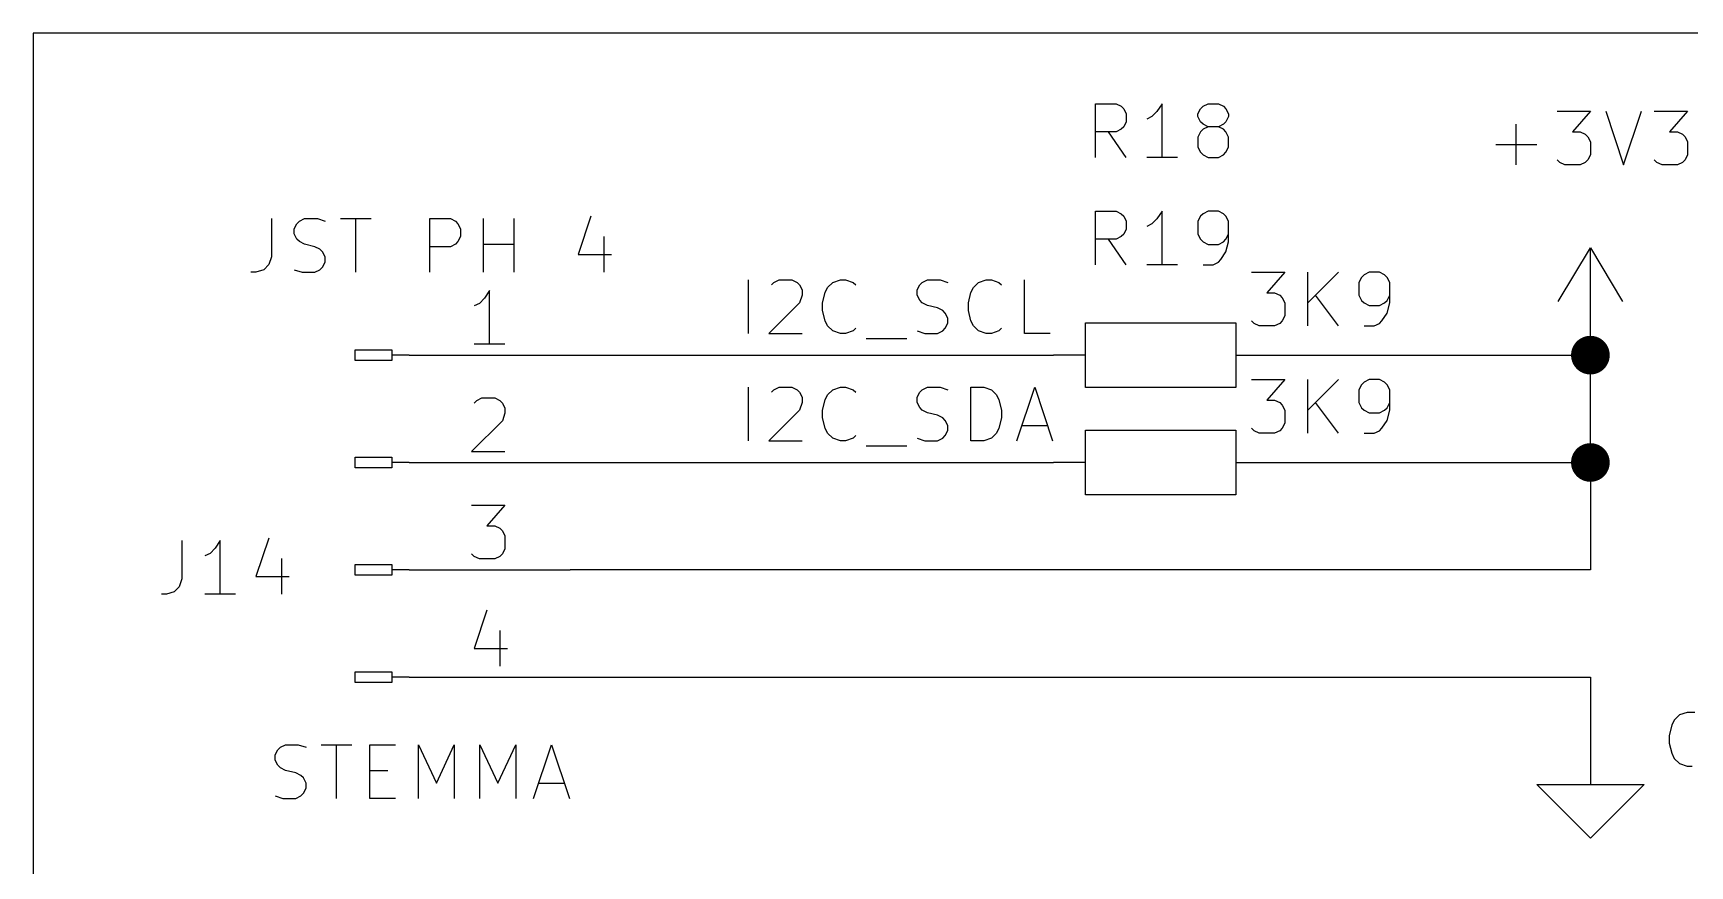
# Model space of a CAD drawing. Extents: x 0.4 to 11.3, y -7.9 to -0.4.
# Drawn here: x 3.75 to 5.293, y -3.326 to -2.55 of the extents above; entities that cross this region are included whole.
import ezdxf

# ---------------------------------------------------------------- set-up
doc = ezdxf.new("R2010")
doc.units = 0
doc.header["$MEASUREMENT"] = 0
for name, color, linetype in [('BLUE3', 171, 'CONTINUOUS'), ('CYAN2', 4, 'CONTINUOUS'), ('GRAY1', 251, 'CONTINUOUS'), ('GREEN3', 91, 'CONTINUOUS'), ('RED2', 1, 'CONTINUOUS'), ('RED3', 11, 'CONTINUOUS')]:
    doc.layers.add(name, color=color, linetype=linetype)

msp = doc.modelspace()

# ---------------------------------------------------------------- linework, layer by layer
at = {"layer": 'BLUE3', "linetype": 'CONTINUOUS'}
for p, q in [((3.75, -2.55), (3.75, -4.25)), ((5.85, -2.55), (3.75, -2.55)), ((3.9755, -3.2225), (3.9779, -3.2177)), ((3.9755, -3.2272), (3.9755, -3.2225)), ((3.9779, -3.2177), (3.9802, -3.2153)), ((3.9802, -3.2153), (3.985, -3.213)), ((3.985, -3.213), (3.9969, -3.213)), ((3.9969, -3.213), (4.0041, -3.2153)), ((4.0183, -3.213), (4.0469, -3.213)), ((4.0326, -3.263), (4.0326, -3.213)), ((4.0636, -3.263), (4.0636, -3.213)), ((4.0636, -3.213), (4.0874, -3.213)), ((4.1088, -3.263), (4.1088, -3.213)), ((4.1088, -3.213), (4.1255, -3.2487)), ((4.1255, -3.2487), (4.1421, -3.213)), ((4.1421, -3.213), (4.1421, -3.263)), ((4.1659, -3.263), (4.1659, -3.213)), ((4.1659, -3.213), (4.1826, -3.2487)), ((4.1826, -3.2487), (4.1993, -3.213)), ((4.1993, -3.213), (4.1993, -3.263)), ((4.2159, -3.263), (4.2326, -3.213)), ((4.2326, -3.213), (4.2493, -3.263)), ((3.9779, -3.232), (3.9755, -3.2272)), ((3.9802, -3.2344), (3.9779, -3.232)), ((3.985, -3.2368), (3.9802, -3.2344)), ((3.9945, -3.2392), (3.985, -3.2368)), ((3.9993, -3.2415), (3.9945, -3.2392)), ((4.0636, -3.2368), (4.0802, -3.2368)), ((4.0017, -3.2439), (3.9993, -3.2415)), ((4.0041, -3.2487), (4.0017, -3.2439)), ((4.0017, -3.2582), (4.0041, -3.2534)), ((4.0041, -3.2534), (4.0041, -3.2487)), ((4.2207, -3.2487), (4.2445, -3.2487)), ((3.9755, -3.2606), (3.9826, -3.263)), ((3.9826, -3.263), (3.9945, -3.263)), ((3.9945, -3.263), (3.9993, -3.2606)), ((3.9993, -3.2606), (4.0017, -3.2582)), ((4.0874, -3.263), (4.0636, -3.263))]:
    msp.add_line(p, q, dxfattribs=at)
at = {"layer": 'CYAN2', "linetype": 'CONTINUOUS'}
for p, q in [((4.7393, -2.6658), (4.7393, -2.6158)), ((4.7393, -2.6158), (4.7583, -2.6158)), ((4.7393, -2.6658), (4.7393, -2.6158)), ((4.7393, -2.6158), (4.7583, -2.6158)), ((4.7583, -2.6158), (4.7631, -2.6182)), ((4.7583, -2.6158), (4.7631, -2.6182)), ((4.7631, -2.6182), (4.7655, -2.6206)), ((4.7631, -2.6182), (4.7655, -2.6206)), ((4.7655, -2.6206), (4.7679, -2.6253)), ((4.7655, -2.6206), (4.7679, -2.6253)), ((4.8012, -2.6158), (4.7964, -2.6229)), ((4.8012, -2.6158), (4.7964, -2.6229)), ((4.8012, -2.6658), (4.8012, -2.6158)), ((4.8012, -2.6658), (4.8012, -2.6158)), ((4.8345, -2.6253), (4.8369, -2.6206)), ((4.8345, -2.6253), (4.8369, -2.6206)), ((4.8369, -2.6206), (4.8393, -2.6182)), ((4.8369, -2.6206), (4.8393, -2.6182)), ((4.8393, -2.6182), (4.844, -2.6158)), ((4.8393, -2.6182), (4.844, -2.6158)), ((4.844, -2.6158), (4.8536, -2.6158)), ((4.844, -2.6158), (4.8536, -2.6158)), ((4.8536, -2.6158), (4.8583, -2.6182)), ((4.8536, -2.6158), (4.8583, -2.6182)), ((4.8583, -2.6182), (4.8607, -2.6206)), ((4.8583, -2.6182), (4.8607, -2.6206)), ((4.8607, -2.6206), (4.8631, -2.6253)), ((4.8607, -2.6206), (4.8631, -2.6253)), ((4.7655, -2.6372), (4.7631, -2.6396)), ((4.7655, -2.6372), (4.7631, -2.6396)), ((4.7679, -2.6325), (4.7655, -2.6372)), ((4.7679, -2.6325), (4.7655, -2.6372)), ((4.7679, -2.6253), (4.7679, -2.6325)), ((4.7679, -2.6253), (4.7679, -2.6325)), ((4.7917, -2.6277), (4.7869, -2.6301)), ((4.7917, -2.6277), (4.7869, -2.6301)), ((4.7964, -2.6229), (4.7917, -2.6277)), ((4.7964, -2.6229), (4.7917, -2.6277)), ((4.8345, -2.6277), (4.8345, -2.6253)), ((4.8345, -2.6277), (4.8345, -2.6253)), ((4.8369, -2.6325), (4.8345, -2.6277)), ((4.8369, -2.6325), (4.8345, -2.6277)), ((4.8393, -2.6349), (4.8369, -2.6325)), ((4.8393, -2.6349), (4.8369, -2.6325)), ((4.844, -2.6372), (4.8393, -2.6349)), ((4.844, -2.6372), (4.8393, -2.6349)), ((4.844, -2.6372), (4.8393, -2.6396)), ((4.844, -2.6372), (4.8393, -2.6396)), ((4.8536, -2.6372), (4.844, -2.6372)), ((4.8536, -2.6372), (4.844, -2.6372)), ((4.8583, -2.6349), (4.8536, -2.6372)), ((4.8583, -2.6349), (4.8536, -2.6372)), ((4.8583, -2.6396), (4.8536, -2.6372)), ((4.8583, -2.6396), (4.8536, -2.6372)), ((4.8607, -2.6325), (4.8583, -2.6349)), ((4.8607, -2.6325), (4.8583, -2.6349)), ((4.8631, -2.6277), (4.8607, -2.6325)), ((4.8631, -2.6277), (4.8607, -2.6325)), ((4.8631, -2.6253), (4.8631, -2.6277)), ((4.8631, -2.6253), (4.8631, -2.6277)), ((5.1309, -2.6728), (5.1309, -2.6347)), ((5.169, -2.6228), (5.2, -2.6228)), ((5.2, -2.6228), (5.1833, -2.6419)), ((5.2143, -2.6228), (5.2309, -2.6728)), ((5.2309, -2.6728), (5.2476, -2.6228)), ((5.2595, -2.6228), (5.2905, -2.6228)), ((5.2905, -2.6228), (5.2738, -2.6419)), ((4.7583, -2.642), (4.7393, -2.642)), ((4.7583, -2.642), (4.7393, -2.642)), ((4.7679, -2.6658), (4.7512, -2.642)), ((4.7679, -2.6658), (4.7512, -2.642)), ((4.7631, -2.6396), (4.7583, -2.642)), ((4.7631, -2.6396), (4.7583, -2.642)), ((4.8369, -2.642), (4.8345, -2.6468)), ((4.8369, -2.642), (4.8345, -2.6468)), ((4.8345, -2.6468), (4.8345, -2.6563)), ((4.8345, -2.6468), (4.8345, -2.6563)), ((4.8393, -2.6396), (4.8369, -2.642)), ((4.8393, -2.6396), (4.8369, -2.642)), ((4.8607, -2.642), (4.8583, -2.6396)), ((4.8607, -2.642), (4.8583, -2.6396)), ((4.8631, -2.6468), (4.8607, -2.642)), ((4.8631, -2.6468), (4.8607, -2.642)), ((4.8631, -2.6563), (4.8631, -2.6468)), ((4.8631, -2.6563), (4.8631, -2.6468)), ((5.1833, -2.6419), (5.1905, -2.6419)), ((5.1905, -2.6419), (5.1952, -2.6442)), ((5.1952, -2.6442), (5.1976, -2.6466)), ((5.1976, -2.6466), (5.2, -2.6514)), ((5.2, -2.6514), (5.2, -2.6633)), ((5.2738, -2.6419), (5.281, -2.6419)), ((5.281, -2.6419), (5.2857, -2.6442)), ((5.2857, -2.6442), (5.2881, -2.6466)), ((5.2881, -2.6466), (5.2905, -2.6514)), ((5.2905, -2.6514), (5.2905, -2.6633)), ((4.8155, -2.6658), (4.7869, -2.6658)), ((4.8155, -2.6658), (4.7869, -2.6658)), ((4.8345, -2.6563), (4.8369, -2.661)), ((4.8345, -2.6563), (4.8369, -2.661)), ((4.8369, -2.661), (4.8393, -2.6634)), ((4.8369, -2.661), (4.8393, -2.6634)), ((4.8393, -2.6634), (4.844, -2.6658)), ((4.8393, -2.6634), (4.844, -2.6658)), ((4.844, -2.6658), (4.8536, -2.6658)), ((4.844, -2.6658), (4.8536, -2.6658)), ((4.8536, -2.6658), (4.8583, -2.6634)), ((4.8536, -2.6658), (4.8583, -2.6634)), ((4.8583, -2.6634), (4.8607, -2.661)), ((4.8583, -2.6634), (4.8607, -2.661)), ((4.8607, -2.661), (4.8631, -2.6563)), ((4.8607, -2.661), (4.8631, -2.6563)), ((5.1119, -2.6538), (5.15, -2.6538)), ((5.1714, -2.6704), (5.169, -2.668)), ((5.1976, -2.668), (5.1952, -2.6704)), ((5.2, -2.6633), (5.1976, -2.668)), ((5.2619, -2.6704), (5.2595, -2.668)), ((5.2881, -2.668), (5.2857, -2.6704)), ((5.2905, -2.6633), (5.2881, -2.668)), ((5.1762, -2.6728), (5.1714, -2.6704)), ((5.1905, -2.6728), (5.1762, -2.6728)), ((5.1952, -2.6704), (5.1905, -2.6728)), ((5.2667, -2.6728), (5.2619, -2.6704)), ((5.281, -2.6728), (5.2667, -2.6728)), ((5.2857, -2.6704), (5.281, -2.6728)), ((3.9718, -2.7228), (3.9718, -2.7585)), ((3.9932, -2.7323), (3.9956, -2.7276)), ((3.9956, -2.7276), (3.998, -2.7252)), ((3.998, -2.7252), (4.0028, -2.7228)), ((4.0028, -2.7228), (4.0147, -2.7228)), ((4.0147, -2.7228), (4.0218, -2.7252)), ((4.0361, -2.7228), (4.0647, -2.7228)), ((4.0504, -2.7728), (4.0504, -2.7228)), ((4.1194, -2.7728), (4.1194, -2.7228)), ((4.1194, -2.7228), (4.1385, -2.7228)), ((4.1385, -2.7228), (4.1432, -2.7252)), ((4.1432, -2.7252), (4.1456, -2.7276)), ((4.1456, -2.7276), (4.148, -2.7323)), ((4.1694, -2.7728), (4.1694, -2.7228)), ((4.198, -2.7728), (4.198, -2.7228)), ((4.2694, -2.7204), (4.2575, -2.7561)), ((4.7393, -2.7658), (4.7393, -2.7158)), ((4.7393, -2.7158), (4.7583, -2.7158)), ((4.7393, -2.7658), (4.7393, -2.7158)), ((4.7393, -2.7158), (4.7583, -2.7158)), ((4.7583, -2.7158), (4.7631, -2.7182)), ((4.7583, -2.7158), (4.7631, -2.7182)), ((4.7631, -2.7182), (4.7655, -2.7206)), ((4.7631, -2.7182), (4.7655, -2.7206)), ((4.7655, -2.7206), (4.7679, -2.7253)), ((4.7655, -2.7206), (4.7679, -2.7253)), ((4.7679, -2.7253), (4.7679, -2.7325)), ((4.7679, -2.7253), (4.7679, -2.7325)), ((4.7917, -2.7277), (4.7869, -2.7301)), ((4.7917, -2.7277), (4.7869, -2.7301)), ((4.7964, -2.7229), (4.7917, -2.7277)), ((4.7964, -2.7229), (4.7917, -2.7277)), ((4.8012, -2.7158), (4.7964, -2.7229)), ((4.8012, -2.7158), (4.7964, -2.7229)), ((4.8012, -2.7658), (4.8012, -2.7158)), ((4.8012, -2.7658), (4.8012, -2.7158)), ((4.8369, -2.7206), (4.8345, -2.7253)), ((4.8369, -2.7206), (4.8345, -2.7253)), ((4.8345, -2.7253), (4.8345, -2.7372)), ((4.8345, -2.7253), (4.8345, -2.7372)), ((4.8393, -2.7182), (4.8369, -2.7206)), ((4.8393, -2.7182), (4.8369, -2.7206)), ((4.844, -2.7158), (4.8393, -2.7182)), ((4.844, -2.7158), (4.8393, -2.7182)), ((4.8536, -2.7158), (4.844, -2.7158)), ((4.8536, -2.7158), (4.844, -2.7158)), ((4.8583, -2.7182), (4.8536, -2.7158)), ((4.8583, -2.7182), (4.8536, -2.7158)), ((4.8607, -2.7206), (4.8583, -2.7182)), ((4.8607, -2.7206), (4.8583, -2.7182)), ((4.8631, -2.7253), (4.8607, -2.7206)), ((4.8631, -2.7253), (4.8607, -2.7206)), ((4.8631, -2.7444), (4.8631, -2.7253)), ((4.8631, -2.7444), (4.8631, -2.7253)), ((3.9932, -2.7371), (3.9932, -2.7323)), ((3.9956, -2.7419), (3.9932, -2.7371)), ((3.998, -2.7442), (3.9956, -2.7419)), ((4.0028, -2.7466), (3.998, -2.7442)), ((4.1456, -2.7442), (4.1432, -2.7466)), ((4.148, -2.7395), (4.1456, -2.7442)), ((4.148, -2.7323), (4.148, -2.7395)), ((4.2813, -2.7395), (4.2813, -2.7728)), ((4.7583, -2.742), (4.7393, -2.742)), ((4.7583, -2.742), (4.7393, -2.742)), ((4.7679, -2.7658), (4.7512, -2.742)), ((4.7679, -2.7658), (4.7512, -2.742)), ((4.7631, -2.7396), (4.7583, -2.742)), ((4.7631, -2.7396), (4.7583, -2.742)), ((4.7655, -2.7372), (4.7631, -2.7396)), ((4.7655, -2.7372), (4.7631, -2.7396)), ((4.7679, -2.7325), (4.7655, -2.7372)), ((4.7679, -2.7325), (4.7655, -2.7372)), ((4.8345, -2.7372), (4.8369, -2.742)), ((4.8345, -2.7372), (4.8369, -2.742)), ((4.8369, -2.742), (4.8393, -2.7444)), ((4.8369, -2.742), (4.8393, -2.7444)), ((4.8393, -2.7444), (4.844, -2.7468)), ((4.8393, -2.7444), (4.844, -2.7468)), ((4.8536, -2.7468), (4.8583, -2.7444)), ((4.8536, -2.7468), (4.8583, -2.7444)), ((4.8583, -2.7444), (4.8607, -2.742)), ((4.8583, -2.7444), (4.8607, -2.742)), ((4.8607, -2.742), (4.8631, -2.7372)), ((4.8607, -2.742), (4.8631, -2.7372)), ((4.8607, -2.7539), (4.8631, -2.7444)), ((4.8607, -2.7539), (4.8631, -2.7444)), ((3.9718, -2.7585), (3.9694, -2.7657)), ((4.0123, -2.749), (4.0028, -2.7466)), ((4.0171, -2.7514), (4.0123, -2.749)), ((4.0194, -2.7538), (4.0171, -2.7514)), ((4.0218, -2.7585), (4.0194, -2.7538)), ((4.0218, -2.7633), (4.0218, -2.7585)), ((4.1385, -2.749), (4.1194, -2.749)), ((4.1432, -2.7466), (4.1385, -2.749)), ((4.1694, -2.7466), (4.198, -2.7466)), ((4.2575, -2.7561), (4.2885, -2.7561)), ((4.844, -2.7468), (4.8536, -2.7468)), ((4.844, -2.7468), (4.8536, -2.7468)), ((4.8536, -2.7634), (4.8559, -2.761)), ((4.8536, -2.7634), (4.8559, -2.761)), ((4.8559, -2.761), (4.8607, -2.7539)), ((4.8559, -2.761), (4.8607, -2.7539)), ((3.9575, -2.7728), (3.9528, -2.7728)), ((3.9647, -2.7704), (3.9575, -2.7728)), ((3.9694, -2.7657), (3.9647, -2.7704)), ((3.9932, -2.7704), (4.0004, -2.7728)), ((4.0004, -2.7728), (4.0123, -2.7728)), ((4.0123, -2.7728), (4.0171, -2.7704)), ((4.0171, -2.7704), (4.0194, -2.768)), ((4.0194, -2.768), (4.0218, -2.7633)), ((4.8155, -2.7658), (4.7869, -2.7658)), ((4.8155, -2.7658), (4.7869, -2.7658)), ((4.8393, -2.7658), (4.8488, -2.7658)), ((4.8393, -2.7658), (4.8488, -2.7658)), ((4.8488, -2.7658), (4.8536, -2.7634)), ((4.8488, -2.7658), (4.8536, -2.7634)), ((4.8845, -2.7728), (4.9155, -2.7728)), ((4.8845, -2.7728), (4.9155, -2.7728)), ((4.9155, -2.7728), (4.8988, -2.7919)), ((4.9155, -2.7728), (4.8988, -2.7919)), ((4.9369, -2.8228), (4.9369, -2.7728)), ((4.9655, -2.7728), (4.9369, -2.8014)), ((4.9369, -2.8228), (4.9369, -2.7728)), ((4.9655, -2.7728), (4.9369, -2.8014)), ((4.9893, -2.7752), (4.9869, -2.7776)), ((4.9893, -2.7752), (4.9869, -2.7776)), ((4.994, -2.7728), (4.9893, -2.7752)), ((4.994, -2.7728), (4.9893, -2.7752)), ((5.0036, -2.7728), (4.994, -2.7728)), ((5.0036, -2.7728), (4.994, -2.7728)), ((5.0083, -2.7752), (5.0036, -2.7728)), ((5.0083, -2.7752), (5.0036, -2.7728)), ((5.0107, -2.7776), (5.0083, -2.7752)), ((5.0107, -2.7776), (5.0083, -2.7752)), ((4.8988, -2.7919), (4.906, -2.7919)), ((4.8988, -2.7919), (4.906, -2.7919)), ((4.906, -2.7919), (4.9107, -2.7942)), ((4.906, -2.7919), (4.9107, -2.7942)), ((4.9869, -2.7776), (4.9845, -2.7823)), ((4.9869, -2.7776), (4.9845, -2.7823)), ((4.9845, -2.7823), (4.9845, -2.7942)), ((4.9845, -2.7823), (4.9845, -2.7942)), ((5.0131, -2.7823), (5.0107, -2.7776)), ((5.0131, -2.7823), (5.0107, -2.7776)), ((5.0131, -2.8014), (5.0131, -2.7823)), ((5.0131, -2.8014), (5.0131, -2.7823)), ((4.9107, -2.7942), (4.9131, -2.7966)), ((4.9107, -2.7942), (4.9131, -2.7966)), ((4.9131, -2.7966), (4.9155, -2.8014)), ((4.9131, -2.7966), (4.9155, -2.8014)), ((4.9155, -2.8014), (4.9155, -2.8133)), ((4.9155, -2.8014), (4.9155, -2.8133)), ((4.9655, -2.8228), (4.944, -2.7942)), ((4.9655, -2.8228), (4.944, -2.7942)), ((4.9845, -2.7942), (4.9869, -2.799)), ((4.9845, -2.7942), (4.9869, -2.799)), ((4.9869, -2.799), (4.9893, -2.8014)), ((4.9869, -2.799), (4.9893, -2.8014)), ((4.9893, -2.8014), (4.994, -2.8038)), ((4.9893, -2.8014), (4.994, -2.8038)), ((4.994, -2.8038), (5.0036, -2.8038)), ((4.994, -2.8038), (5.0036, -2.8038)), ((5.0036, -2.8038), (5.0083, -2.8014)), ((5.0036, -2.8038), (5.0083, -2.8014)), ((5.0083, -2.8014), (5.0107, -2.799)), ((5.0083, -2.8014), (5.0107, -2.799)), ((5.0107, -2.799), (5.0131, -2.7942)), ((5.0107, -2.799), (5.0131, -2.7942)), ((5.0107, -2.8109), (5.0131, -2.8014)), ((5.0107, -2.8109), (5.0131, -2.8014)), ((4.8869, -2.8204), (4.8845, -2.818)), ((4.8869, -2.8204), (4.8845, -2.818)), ((4.8917, -2.8228), (4.8869, -2.8204)), ((4.8917, -2.8228), (4.8869, -2.8204)), ((4.906, -2.8228), (4.8917, -2.8228)), ((4.906, -2.8228), (4.8917, -2.8228)), ((4.9107, -2.8204), (4.906, -2.8228)), ((4.9107, -2.8204), (4.906, -2.8228)), ((4.9131, -2.818), (4.9107, -2.8204)), ((4.9131, -2.818), (4.9107, -2.8204)), ((4.9155, -2.8133), (4.9131, -2.818)), ((4.9155, -2.8133), (4.9131, -2.818)), ((4.9893, -2.8228), (4.9988, -2.8228)), ((4.9893, -2.8228), (4.9988, -2.8228)), ((4.9988, -2.8228), (5.0036, -2.8204)), ((4.9988, -2.8228), (5.0036, -2.8204)), ((5.0036, -2.8204), (5.0059, -2.818)), ((5.0036, -2.8204), (5.0059, -2.818)), ((5.0059, -2.818), (5.0107, -2.8109)), ((5.0059, -2.818), (5.0107, -2.8109)), ((4.8845, -2.8728), (4.9155, -2.8728)), ((4.8845, -2.8728), (4.9155, -2.8728)), ((4.9155, -2.8728), (4.8988, -2.8919)), ((4.9155, -2.8728), (4.8988, -2.8919)), ((4.9369, -2.9228), (4.9369, -2.8728)), ((4.9655, -2.8728), (4.9369, -2.9014)), ((4.9369, -2.9228), (4.9369, -2.8728)), ((4.9655, -2.8728), (4.9369, -2.9014)), ((4.9869, -2.8776), (4.9845, -2.8823)), ((4.9869, -2.8776), (4.9845, -2.8823)), ((4.9845, -2.8823), (4.9845, -2.8942)), ((4.9845, -2.8823), (4.9845, -2.8942)), ((4.9893, -2.8752), (4.9869, -2.8776)), ((4.9893, -2.8752), (4.9869, -2.8776)), ((4.994, -2.8728), (4.9893, -2.8752)), ((4.994, -2.8728), (4.9893, -2.8752)), ((5.0036, -2.8728), (4.994, -2.8728)), ((5.0036, -2.8728), (4.994, -2.8728)), ((5.0083, -2.8752), (5.0036, -2.8728)), ((5.0083, -2.8752), (5.0036, -2.8728)), ((5.0107, -2.8776), (5.0083, -2.8752)), ((5.0107, -2.8776), (5.0083, -2.8752)), ((5.0131, -2.8823), (5.0107, -2.8776)), ((5.0131, -2.8823), (5.0107, -2.8776)), ((5.0131, -2.9014), (5.0131, -2.8823)), ((5.0131, -2.9014), (5.0131, -2.8823)), ((4.8988, -2.8919), (4.906, -2.8919)), ((4.8988, -2.8919), (4.906, -2.8919)), ((4.906, -2.8919), (4.9107, -2.8942)), ((4.906, -2.8919), (4.9107, -2.8942)), ((4.9107, -2.8942), (4.9131, -2.8966)), ((4.9107, -2.8942), (4.9131, -2.8966)), ((4.9131, -2.8966), (4.9155, -2.9014)), ((4.9131, -2.8966), (4.9155, -2.9014)), ((4.9655, -2.9228), (4.944, -2.8942)), ((4.9655, -2.9228), (4.944, -2.8942)), ((4.9845, -2.8942), (4.9869, -2.899)), ((4.9845, -2.8942), (4.9869, -2.899)), ((4.9869, -2.899), (4.9893, -2.9014)), ((4.9869, -2.899), (4.9893, -2.9014)), ((5.0083, -2.9014), (5.0107, -2.899)), ((5.0083, -2.9014), (5.0107, -2.899)), ((5.0107, -2.899), (5.0131, -2.8942)), ((5.0107, -2.899), (5.0131, -2.8942)), ((4.9155, -2.9133), (4.9131, -2.918)), ((4.9155, -2.9133), (4.9131, -2.918)), ((4.9155, -2.9014), (4.9155, -2.9133)), ((4.9155, -2.9014), (4.9155, -2.9133)), ((4.9893, -2.9014), (4.994, -2.9038)), ((4.9893, -2.9014), (4.994, -2.9038)), ((4.994, -2.9038), (5.0036, -2.9038)), ((4.994, -2.9038), (5.0036, -2.9038)), ((5.0036, -2.9038), (5.0083, -2.9014)), ((5.0036, -2.9038), (5.0083, -2.9014)), ((5.0059, -2.918), (5.0107, -2.9109)), ((5.0059, -2.918), (5.0107, -2.9109)), ((5.0107, -2.9109), (5.0131, -2.9014)), ((5.0107, -2.9109), (5.0131, -2.9014)), ((4.8869, -2.9204), (4.8845, -2.918)), ((4.8869, -2.9204), (4.8845, -2.918)), ((4.8917, -2.9228), (4.8869, -2.9204)), ((4.8917, -2.9228), (4.8869, -2.9204)), ((4.906, -2.9228), (4.8917, -2.9228)), ((4.906, -2.9228), (4.8917, -2.9228)), ((4.9107, -2.9204), (4.906, -2.9228)), ((4.9107, -2.9204), (4.906, -2.9228)), ((4.9131, -2.918), (4.9107, -2.9204)), ((4.9131, -2.918), (4.9107, -2.9204)), ((4.9893, -2.9228), (4.9988, -2.9228)), ((4.9893, -2.9228), (4.9988, -2.9228)), ((4.9988, -2.9228), (5.0036, -2.9204)), ((4.9988, -2.9228), (5.0036, -2.9204)), ((5.0036, -2.9204), (5.0059, -2.918)), ((5.0036, -2.9204), (5.0059, -2.918)), ((3.8885, -3.0228), (3.8885, -3.0585)), ((3.9242, -3.0228), (3.9194, -3.0299)), ((3.9242, -3.0728), (3.9242, -3.0228)), ((3.9694, -3.0204), (3.9575, -3.0561)), ((3.9147, -3.0347), (3.9099, -3.0371)), ((3.9194, -3.0299), (3.9147, -3.0347)), ((3.9813, -3.0395), (3.9813, -3.0728)), ((3.8861, -3.0657), (3.8813, -3.0704)), ((3.8885, -3.0585), (3.8861, -3.0657)), ((3.9575, -3.0561), (3.9885, -3.0561)), ((3.8742, -3.0728), (3.8694, -3.0728)), ((3.8813, -3.0704), (3.8742, -3.0728)), ((3.9385, -3.0728), (3.9099, -3.0728)), ((5.2781, -3.1899), (5.2757, -3.1947)), ((5.2829, -3.1852), (5.2781, -3.1899)), ((5.29, -3.1828), (5.2829, -3.1852)), ((5.2971, -3.1828), (5.29, -3.1828)), ((5.2757, -3.1947), (5.2733, -3.2042)), ((5.2733, -3.2042), (5.2733, -3.2114)), ((5.2733, -3.2114), (5.2757, -3.2209)), ((5.2757, -3.2209), (5.2781, -3.2257)), ((5.2781, -3.2257), (5.2829, -3.2304)), ((5.2829, -3.2304), (5.29, -3.2328)), ((5.29, -3.2328), (5.2948, -3.2328))]:
    msp.add_line(p, q, dxfattribs=at)
at = {"layer": 'GRAY1', "linetype": 'CONTINUOUS'}
for p, q in [((4.416, -2.8298), (4.416, -2.7798)), ((4.4374, -2.7846), (4.4398, -2.7822)), ((4.4398, -2.7822), (4.4446, -2.7798)), ((4.4446, -2.7798), (4.4565, -2.7798)), ((4.4565, -2.7798), (4.4613, -2.7822)), ((4.4613, -2.7822), (4.4636, -2.7846)), ((4.4636, -2.7846), (4.466, -2.7893)), ((4.466, -2.7893), (4.466, -2.7941)), ((4.4851, -2.8012), (4.4874, -2.7917)), ((4.4874, -2.7917), (4.4898, -2.7869)), ((4.4898, -2.7869), (4.4946, -2.7822)), ((4.4946, -2.7822), (4.5017, -2.7798)), ((4.5017, -2.7798), (4.5065, -2.7798)), ((4.5065, -2.7798), (4.5136, -2.7822)), ((4.5136, -2.7822), (4.516, -2.7846)), ((4.5732, -2.7893), (4.5755, -2.7846)), ((4.5732, -2.7941), (4.5732, -2.7893)), ((4.5755, -2.7846), (4.5779, -2.7822)), ((4.5779, -2.7822), (4.5827, -2.7798)), ((4.5827, -2.7798), (4.5946, -2.7798)), ((4.5946, -2.7798), (4.6017, -2.7822)), ((4.6208, -2.8012), (4.6232, -2.7917)), ((4.6232, -2.7917), (4.6255, -2.7869)), ((4.6255, -2.7869), (4.6303, -2.7822)), ((4.6303, -2.7822), (4.6374, -2.7798)), ((4.6374, -2.7798), (4.6422, -2.7798)), ((4.6422, -2.7798), (4.6493, -2.7822)), ((4.6493, -2.7822), (4.6517, -2.7846)), ((4.6732, -2.8298), (4.6732, -2.7798)), ((4.4636, -2.8012), (4.4351, -2.8298)), ((4.466, -2.7941), (4.4636, -2.8012)), ((4.4851, -2.8084), (4.4851, -2.8012)), ((4.5755, -2.7988), (4.5732, -2.7941)), ((4.5779, -2.8012), (4.5755, -2.7988)), ((4.5827, -2.8036), (4.5779, -2.8012)), ((4.5922, -2.806), (4.5827, -2.8036)), ((4.597, -2.8084), (4.5922, -2.806)), ((4.6208, -2.8084), (4.6208, -2.8012)), ((4.4874, -2.8179), (4.4851, -2.8084)), ((4.4898, -2.8227), (4.4874, -2.8179)), ((4.4946, -2.8274), (4.4898, -2.8227)), ((4.5993, -2.8108), (4.597, -2.8084)), ((4.6017, -2.8155), (4.5993, -2.8108)), ((4.5993, -2.825), (4.6017, -2.8203)), ((4.6017, -2.8203), (4.6017, -2.8155)), ((4.6232, -2.8179), (4.6208, -2.8084)), ((4.6255, -2.8227), (4.6232, -2.8179)), ((4.6303, -2.8274), (4.6255, -2.8227)), ((4.4351, -2.8298), (4.466, -2.8298)), ((4.5017, -2.8298), (4.4946, -2.8274)), ((4.5065, -2.8298), (4.5017, -2.8298)), ((4.5136, -2.8274), (4.5065, -2.8298)), ((4.516, -2.825), (4.5136, -2.8274)), ((4.5255, -2.8346), (4.5636, -2.8346)), ((4.5732, -2.8274), (4.5803, -2.8298)), ((4.5803, -2.8298), (4.5922, -2.8298)), ((4.5922, -2.8298), (4.597, -2.8274)), ((4.597, -2.8274), (4.5993, -2.825)), ((4.6374, -2.8298), (4.6303, -2.8274)), ((4.6422, -2.8298), (4.6374, -2.8298)), ((4.6493, -2.8274), (4.6422, -2.8298)), ((4.6517, -2.825), (4.6493, -2.8274)), ((4.697, -2.8298), (4.6732, -2.8298)), ((4.416, -2.9298), (4.416, -2.8798)), ((4.4374, -2.8846), (4.4398, -2.8822)), ((4.4398, -2.8822), (4.4446, -2.8798)), ((4.4446, -2.8798), (4.4565, -2.8798)), ((4.4565, -2.8798), (4.4613, -2.8822)), ((4.4613, -2.8822), (4.4636, -2.8846)), ((4.4636, -2.8846), (4.466, -2.8893)), ((4.4898, -2.8869), (4.4946, -2.8822)), ((4.4946, -2.8822), (4.5017, -2.8798)), ((4.5017, -2.8798), (4.5065, -2.8798)), ((4.5065, -2.8798), (4.5136, -2.8822)), ((4.5136, -2.8822), (4.516, -2.8846)), ((4.5732, -2.8893), (4.5755, -2.8846)), ((4.5755, -2.8846), (4.5779, -2.8822)), ((4.5779, -2.8822), (4.5827, -2.8798)), ((4.5827, -2.8798), (4.5946, -2.8798)), ((4.5946, -2.8798), (4.6017, -2.8822)), ((4.6232, -2.9298), (4.6232, -2.8798)), ((4.6232, -2.8798), (4.6351, -2.8798)), ((4.6351, -2.8798), (4.6422, -2.8822)), ((4.6422, -2.8822), (4.647, -2.8869)), ((4.666, -2.9298), (4.6827, -2.8798)), ((4.6827, -2.8798), (4.6993, -2.9298)), ((4.466, -2.8941), (4.4636, -2.9012)), ((4.466, -2.8893), (4.466, -2.8941)), ((4.4851, -2.9012), (4.4874, -2.8917)), ((4.4874, -2.8917), (4.4898, -2.8869)), ((4.5732, -2.8941), (4.5732, -2.8893)), ((4.5755, -2.8988), (4.5732, -2.8941)), ((4.5779, -2.9012), (4.5755, -2.8988)), ((4.647, -2.8869), (4.6493, -2.8917)), ((4.6493, -2.8917), (4.6517, -2.9012)), ((4.4636, -2.9012), (4.4351, -2.9298)), ((4.4851, -2.9084), (4.4851, -2.9012)), ((4.4874, -2.9179), (4.4851, -2.9084)), ((4.5827, -2.9036), (4.5779, -2.9012)), ((4.5922, -2.906), (4.5827, -2.9036)), ((4.597, -2.9084), (4.5922, -2.906)), ((4.5993, -2.9108), (4.597, -2.9084)), ((4.6017, -2.9155), (4.5993, -2.9108)), ((4.6017, -2.9203), (4.6017, -2.9155)), ((4.6517, -2.9084), (4.6493, -2.9179)), ((4.6517, -2.9012), (4.6517, -2.9084)), ((4.6708, -2.9155), (4.6946, -2.9155)), ((4.4351, -2.9298), (4.466, -2.9298)), ((4.4898, -2.9227), (4.4874, -2.9179)), ((4.4946, -2.9274), (4.4898, -2.9227)), ((4.5017, -2.9298), (4.4946, -2.9274)), ((4.5065, -2.9298), (4.5017, -2.9298)), ((4.5136, -2.9274), (4.5065, -2.9298)), ((4.516, -2.925), (4.5136, -2.9274)), ((4.5732, -2.9274), (4.5803, -2.9298)), ((4.5803, -2.9298), (4.5922, -2.9298)), ((4.5922, -2.9298), (4.597, -2.9274)), ((4.597, -2.9274), (4.5993, -2.925)), ((4.5993, -2.925), (4.6017, -2.9203)), ((4.6351, -2.9298), (4.6232, -2.9298)), ((4.6422, -2.9274), (4.6351, -2.9298)), ((4.647, -2.9227), (4.6422, -2.9274)), ((4.6493, -2.9179), (4.647, -2.9227)), ((4.5255, -2.9346), (4.5636, -2.9346))]:
    msp.add_line(p, q, dxfattribs=at)
at = {"layer": 'GREEN3', "linetype": 'CONTINUOUS'}
for p, q in [((4.25, -2.85), (4.7, -2.85)), ((4.9, -2.85), (5.2, -2.85)), ((5.2, -2.95), (5.2, -2.85)), ((4.25, -2.95), (4.7, -2.95)), ((4.9, -2.95), (5.2, -2.95)), ((5.2, -2.95), (5.2, -3.05)), ((5.2, -3.05), (4.25, -3.05)), ((4.25, -3.15), (5.2, -3.15)), ((5.2, -3.15), (5.2, -3.2))]:
    msp.add_line(p, q, dxfattribs=at)
at = {"layer": 'GREEN3', "const_width": 0.018}
for points in [[(5.191, -2.85, 1), (5.209, -2.85, 1)], [(5.191, -2.95, 1), (5.209, -2.95, 1)]]:
    msp.add_lwpolyline(points, format="xyb", close=True, dxfattribs=at)
at = {"layer": 'RED2', "linetype": 'CONTINUOUS'}
for p, q in [((5.17, -2.8), (5.2, -2.75)), ((5.2, -2.85), (5.2, -2.75)), ((5.2, -2.75), (5.23, -2.8)), ((4.73, -2.88), (4.73, -2.82)), ((4.73, -2.82), (4.87, -2.82)), ((4.87, -2.82), (4.87, -2.88)), ((4.05, -2.855), (4.05, -2.845)), ((4.05, -2.845), (4.084, -2.845)), ((4.084, -2.845), (4.084, -2.855)), ((4.1, -2.85), (4.084, -2.85)), ((4.1, -2.85), (4.25, -2.85)), ((4.73, -2.85), (4.7, -2.85)), ((4.73, -2.85), (4.7, -2.85)), ((4.87, -2.85), (4.9, -2.85)), ((4.87, -2.85), (4.9, -2.85)), ((4.084, -2.855), (4.05, -2.855)), ((4.87, -2.88), (4.73, -2.88)), ((4.73, -2.98), (4.73, -2.92)), ((4.73, -2.92), (4.87, -2.92)), ((4.87, -2.92), (4.87, -2.98)), ((4.05, -2.955), (4.05, -2.945)), ((4.05, -2.945), (4.084, -2.945)), ((4.084, -2.945), (4.084, -2.955)), ((4.084, -2.955), (4.05, -2.955)), ((4.1, -2.95), (4.084, -2.95)), ((4.1, -2.95), (4.25, -2.95)), ((4.73, -2.95), (4.7, -2.95)), ((4.73, -2.95), (4.7, -2.95)), ((4.87, -2.95), (4.9, -2.95)), ((4.87, -2.95), (4.9, -2.95)), ((4.87, -2.98), (4.73, -2.98)), ((4.05, -3.055), (4.05, -3.045)), ((4.05, -3.045), (4.084, -3.045)), ((4.084, -3.045), (4.084, -3.055)), ((4.1, -3.05), (4.084, -3.05)), ((4.1, -3.05), (4.25, -3.05)), ((4.084, -3.055), (4.05, -3.055)), ((4.05, -3.155), (4.05, -3.145)), ((4.05, -3.145), (4.084, -3.145)), ((4.084, -3.145), (4.084, -3.155)), ((4.084, -3.155), (4.05, -3.155)), ((4.1, -3.15), (4.084, -3.15)), ((4.1, -3.15), (4.25, -3.15)), ((5.2, -3.2), (5.2, -3.25)), ((5.2, -3.3), (5.15, -3.25)), ((5.15, -3.25), (5.2, -3.25)), ((5.2, -3.25), (5.25, -3.25)), ((5.25, -3.25), (5.2, -3.3))]:
    msp.add_line(p, q, dxfattribs=at)
at = {"layer": 'RED3', "linetype": 'CONTINUOUS'}
for p, q in [((4.175, -2.7899), (4.1702, -2.797)), ((4.175, -2.8399), (4.175, -2.7899)), ((4.1655, -2.8018), (4.1607, -2.8042)), ((4.1702, -2.797), (4.1655, -2.8018)), ((4.1893, -2.8399), (4.1607, -2.8399)), ((4.1607, -2.8946), (4.1631, -2.8923)), ((4.1631, -2.8923), (4.1679, -2.8899)), ((4.1679, -2.8899), (4.1798, -2.8899)), ((4.1798, -2.8899), (4.1845, -2.8923)), ((4.1845, -2.8923), (4.1869, -2.8946)), ((4.1869, -2.8946), (4.1893, -2.8994)), ((4.1893, -2.8994), (4.1893, -2.9042)), ((4.1869, -2.9113), (4.1583, -2.9399)), ((4.1893, -2.9042), (4.1869, -2.9113)), ((4.1583, -2.9399), (4.1893, -2.9399)), ((4.1583, -2.9899), (4.1893, -2.9899)), ((4.1893, -2.9899), (4.1726, -3.0089)), ((4.1726, -3.0089), (4.1798, -3.0089)), ((4.1798, -3.0089), (4.1845, -3.0113)), ((4.1845, -3.0113), (4.1869, -3.0137)), ((4.1869, -3.0137), (4.1893, -3.0184)), ((4.1893, -3.0184), (4.1893, -3.0304)), ((4.1607, -3.0375), (4.1583, -3.0351)), ((4.1655, -3.0399), (4.1607, -3.0375)), ((4.1845, -3.0375), (4.1798, -3.0399)), ((4.1869, -3.0351), (4.1845, -3.0375)), ((4.1893, -3.0304), (4.1869, -3.0351)), ((4.1798, -3.0399), (4.1655, -3.0399)), ((4.1726, -3.0875), (4.1607, -3.1232)), ((4.1845, -3.1065), (4.1845, -3.1399)), ((4.1607, -3.1232), (4.1917, -3.1232))]:
    msp.add_line(p, q, dxfattribs=at)

doc.saveas('drawing.dxf')
